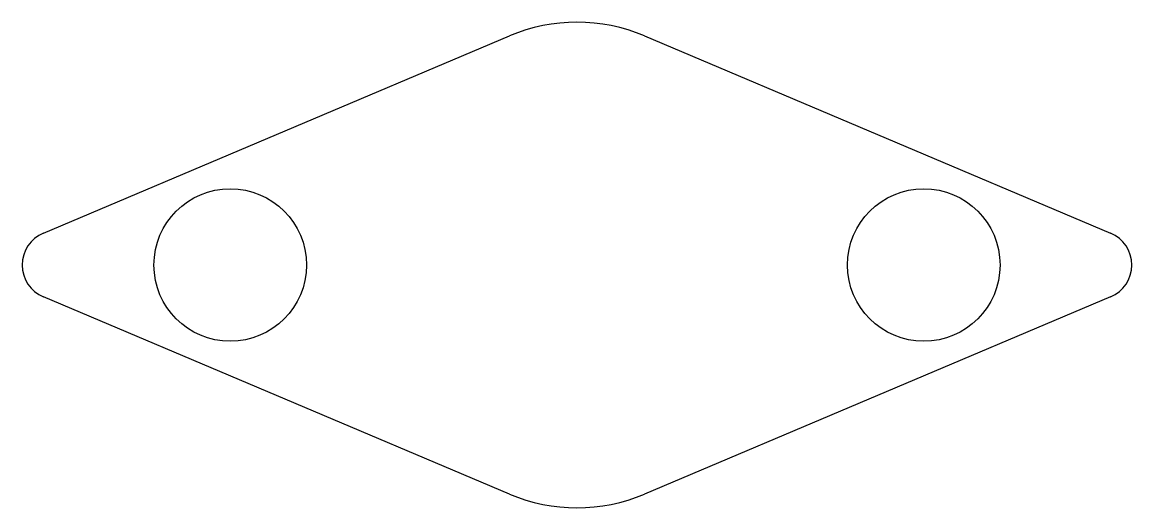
# Model space of a CAD drawing. Header units: millimetres. Extents: x -16 to 16, y -7 to 7.
import ezdxf

# ---------------------------------------------------------------- set-up
doc = ezdxf.new("R2010")
doc.units = ezdxf.units.MM
doc.layers.add('Sketch', color=7, linetype='CONTINUOUS')

msp = doc.modelspace()

# ---------------------------------------------------------------- linework, layer by layer
at = {"layer": 'Sketch'}
for p, q in [((-15.3895, 0.921038), (-1.94736, 6.60519)), ((1.94736, 6.60519), (15.3895, 0.921038)), ((-1.94736, -6.60519), (-15.3895, -0.921038)), ((15.3895, -0.921038), (1.94736, -6.60519))]:
    msp.add_line(p, q, dxfattribs=at)
for centre in [(-10, 0), (10, 0)]:
    msp.add_circle(centre, 2.2, dxfattribs=at)
for centre, radius, start, end in [((0, 2), 5, 67.0784, 112.922), ((-15, 0), 1, 112.922, -112.922), ((15, 0), 1, -67.0784, 67.0784), ((0, -2), 5, -112.922, -67.0784)]:
    msp.add_arc(centre, radius, start, end, dxfattribs=at)

doc.saveas('drawing.dxf')
